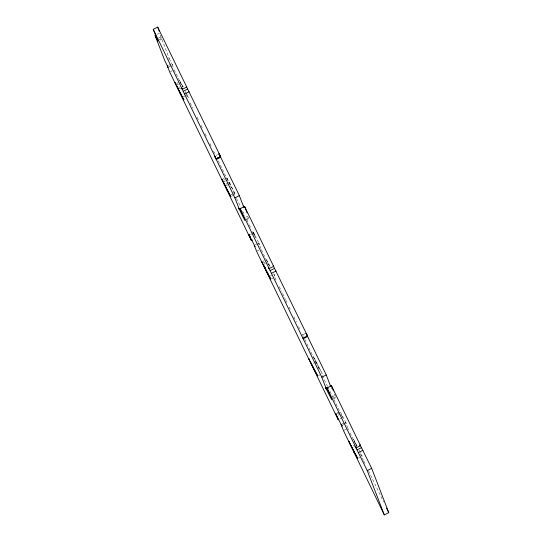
<?xml version="1.0" encoding="UTF-8"?>
<svg xmlns="http://www.w3.org/2000/svg" width="542" height="542" viewBox="0 0 542 542"><rect width="100%" height="100%" fill="white"/><g stroke="black" fill="none" stroke-linecap="round" stroke-linejoin="round"><path stroke-width="0.41" stroke-dasharray="2.71 2.03" d="M157.275 34.309L159.504 33.191M158.413 38.17L161.38 36.68M159.138 39.6L162.112 38.109M160.195 40.033L161.679 39.288M168.196 59.166L169.314 58.611L159.802 33.956M168.467 65.379L171.807 63.705L173.86 69.024M168.826 66.998L172.539 65.135L172.227 64.335M170.439 71.639L172.37 70.677M176.496 83.515L178.725 82.398M177.139 84.843L178.63 84.098M178.731 87.472L180.215 86.727M179.375 88.8L181.706 87.675M183.25 96.794L185.479 95.683M216.116 155.412L217.599 154.666M222.674 179.023L224.158 178.277M223.419 180.344L224.903 179.598M224.063 181.672L225.547 180.926M225.655 184.3L229.368 182.437L235.282 194.415L226.387 177.159L230.018 183.772L229.368 182.437M226.299 185.628L230.113 183.758M230.817 194.957L233.046 193.84M231.563 196.279L233.792 195.161M245.824 217.22L248.277 215.994M246.773 218.541L249.002 217.423M246.339 219.713L249.313 218.223M252.545 232.565L253.29 232.193L259.123 243.643L259.435 244.449L258.69 244.821M250.628 234.483L252.857 233.365M255.357 244.693L257.362 243.69M258.378 244.015L259.123 243.643M257.254 250.987L258.819 250.208M262.64 261.501L264.123 260.756M263.385 262.816L264.869 262.077M264.029 264.15L265.519 263.405M270.14 276.102L271.63 275.356M271.535 278.757L273.764 277.639M303.005 334.712L305.234 333.594M313.29 363.235L316.257 361.744L322.172 373.723L313.276 356.467L316.907 363.079L313.933 364.563M318.452 375.586L319.943 374.84M332.713 396.527L334.421 395.667M333.662 397.842L335.152 397.103M333.228 399.02L336.203 397.53L334.38 393.953M336.46 413.356L339.434 411.873M337.51 413.79L340.484 412.299L340.173 411.5L346.013 422.95L346.318 423.756L345.579 424.129M338.242 415.219L341.216 413.736M340.044 418.973L342.049 417.97M341.873 424.183L344.251 422.99M343.039 424.44L346.013 422.95M344.143 430.294L347.937 428.39L345.593 422.32L346.318 423.756M353.255 445.707L356.229 444.223L356.975 445.538M353.899 447.042L356.873 445.551L356.229 444.223M358.425 458.065L359.908 457.319M183.196 86.93L179.463 80.331L182.783 87.187M185.1 91.639L186.224 93.617M270.085 266.237L267.098 260.959M356.873 445.551L353.242 438.945L356.934 446.561M169.314 58.611L172.539 65.135M254.327 234.429L253.29 232.193M259.435 244.449L258.703 243.019L261.048 249.09M331.094 387.51L331.826 388.939M186.143 93.021L188.359 97.587L186.97 94.938M273.771 273.846L275.248 276.894L273.859 274.245M359.183 450.111L362.137 456.201L360.748 453.546M182.451 85.609L183.094 86.944M316.257 361.744L316.907 363.079M318.54 367.117L319.191 368.445M266.352 259.638L270.045 267.253M174.158 69.782L182.539 87.086M186.191 94.613L187.281 96.869M190.201 102.892L192.749 108.156M197.125 117.187L198.948 120.947M201.136 125.459L202.234 127.722M205.147 133.739L206.969 137.499M209.889 143.522L211.712 147.282M213.534 151.049L214.991 154.057M218.277 160.825L231.4 187.918M233.588 192.43L235.411 196.19M236.508 198.447L240.519 206.726M242.708 211.245L244.896 215.757M246.718 219.517L248.907 224.036M249.266 224.788L251.095 228.548M252.552 231.556L254.74 236.075M261.407 249.842L269.435 266.393M274.902 277.68L276.725 281.44M279.279 286.711L281.467 291.223M282.558 293.479L285.478 299.502M285.837 300.254L286.935 302.511M289.123 307.023L290.214 309.286M293.859 316.806L296.413 322.077M298.601 326.589L299.692 328.845M302.246 334.116L303.344 336.372M304.8 339.38L316.101 362.706M317.924 366.467L319.753 370.233M322.3 375.498L327.409 386.033M327.774 386.785L329.597 390.545M329.956 391.297L333.608 398.824M333.967 399.576L339.807 411.615M341.629 415.375L342.72 417.631L341.514 414.515M347.937 428.39L348.669 429.914M350.125 432.909L356.765 446.615M360.328 453.979L361.426 456.235M362.28 458.004L363.384 460.28M363.757 461.039L365.593 464.833M368.54 470.91L383.621 502.034M254.239 234.198L254.164 234.036A3.408 0.84 -28.7 0 1 254.164 234.13L255.126 236.495M255.451 237.349L255.634 237.823M254.151 234.137L253.69 234.415L254.137 234.178"/><path stroke-width="0.81" d="M252.491 240.004L251.373 240.56L169.693 72.011L167.349 65.941L168.081 67.371L167.769 66.564L164.856 60.839L155.046 35.42L157.966 41.151L153.23 29.336L157.688 27.1L186.746 87.066L182.288 89.301L181.916 88.637L216.123 158.792L220.58 156.557L186.373 86.408L186.746 87.066M183.203 91.307L187.661 89.071M184.693 93.942L189.158 91.706M218.345 154.294L219.09 153.921L220.58 156.557M216.123 158.792L214.632 156.15L215.919 158.82L220.377 156.584L239.361 195.648L243.9 207.403M215.919 158.82L216.292 159.477L220.75 157.248M240.926 208.894L239.442 209.632L234.903 197.884L239.361 195.648M239.442 209.632L238.71 208.203L244.855 220.458L240.12 208.636L244.577 206.407L273.635 266.373L269.178 268.602L268.805 267.944L321.792 377.185L326.331 388.939L327.815 388.194M249.869 236.658L249.137 235.228L249.882 234.855M270.092 270.607L274.55 268.378L307.47 335.864L302.809 338.127M271.583 273.249L276.047 271.014M303.181 338.784L307.639 336.548L326.25 374.956L330.789 386.703M321.792 377.185L326.25 374.956M359.407 445.388L360.152 445.016L371.677 468.363L388.77 512.664L384.312 514.9L367.219 470.598L355.694 447.252L356.067 447.909L360.525 445.68L331.467 385.714L327.009 387.943L331.745 399.766L325.911 388.309L326.65 387.937M384.312 514.9L343.479 430.626L341.135 424.555L341.86 425.985L342.605 425.612M356.982 449.914L361.439 447.685M358.472 452.556L362.937 450.321M367.219 470.598L371.677 468.363M249.781 236.359L249.937 236.447A2.168 0.549 -26.2 0 1 249.828 236.407M175.75 83.888L175.005 82.567L180.92 94.545M176.394 85.216L183.901 99.823L180.174 93.224M273.635 266.373L273.263 265.709L274.55 268.378M222.674 180.716L221.929 179.395L227.836 191.373L227.091 190.052M223.318 182.044L230.824 196.651L227.193 190.039M307.47 335.864L305.979 333.228L306.298 333.892M307.639 336.548L306.623 334.556M262.64 263.188L261.894 261.874L267.809 273.852L267.064 272.531M263.29 264.523L270.79 279.13L267.159 272.518M360.152 445.016L360.525 445.68M309.563 360.017L308.818 358.702L314.726 370.681L313.981 369.359M310.207 361.351L317.714 375.958L314.082 369.346M349.529 442.496L348.784 441.181L354.698 453.159L353.953 451.838M350.179 443.83L357.679 458.43L354.048 451.825M330.606 386.351L330.132 385.477M326.331 388.939L325.6 387.51L325.911 388.309M219.09 153.921L220.377 156.584M386.568 508.111L388.77 512.664M153.23 29.336L182.288 89.301M216.292 159.477L234.903 197.884M240.12 208.636L269.178 268.602M327.009 387.943L356.067 447.909M264.875 267.152L265.526 268.48M249.72 236.278L251.373 240.56M331.467 385.714L333.459 390.87M341.86 425.985L335.715 413.729L338.262 419.867L256.59 251.319L254.245 245.248L254.97 246.685L254.665 245.878L248.825 234.429L249.137 235.228M244.577 206.407L247.138 213.04M243.168 205.974L243.48 206.773M157.688 27.1L159.273 31.206"/></g></svg>
